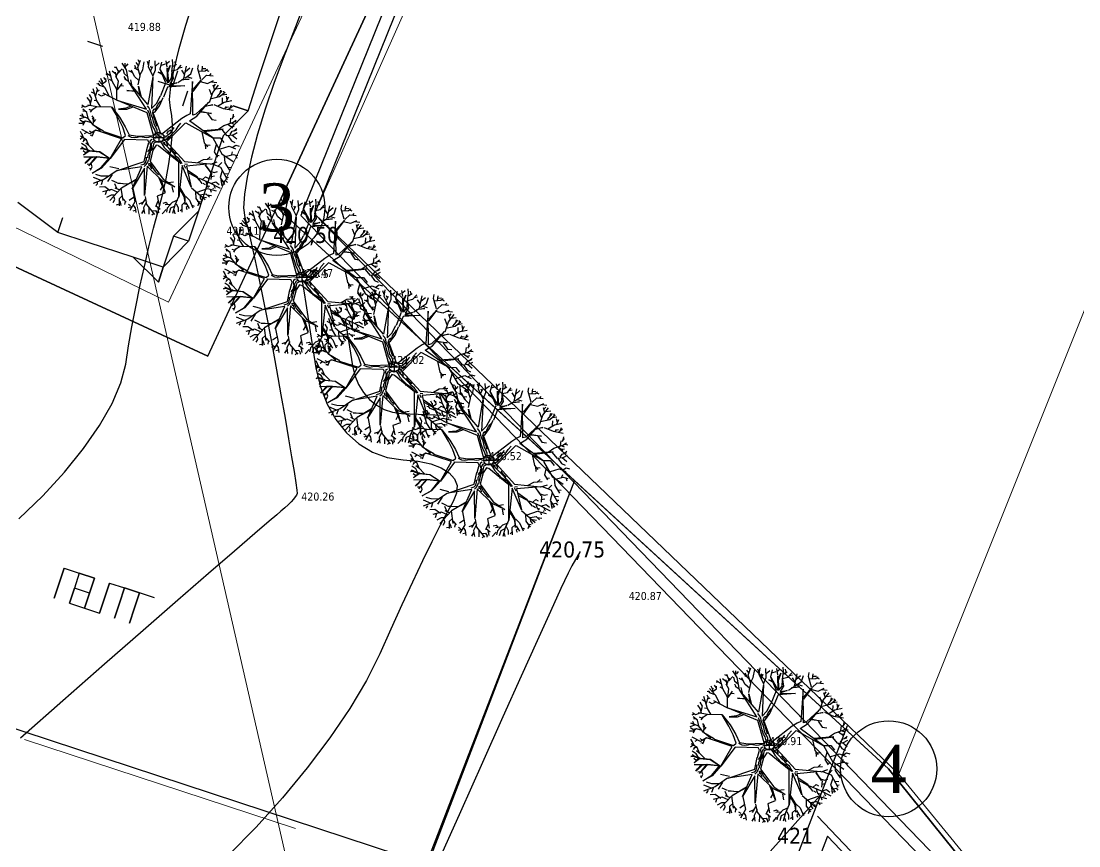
# Model space of a CAD drawing. Header units: metres. Extents: x 2 to 659295185, y -28 to 1124222152.
# Drawn here: x 654639.4 to 654771.5, y 1123515.1 to 1123618.1 of the extents above; entities that cross this region are included whole.
import ezdxf
from ezdxf.enums import TextEntityAlignment as Align

# ---------------------------------------------------------------- set-up
doc = ezdxf.new("R2010")
doc.units = ezdxf.units.M
doc.header["$MEASUREMENT"] = 0
doc.layers.get('0').update_dxf_attribs({"linetype": 'CONTINUOUS'})
for name, color, linetype in [('000PAREDES', 2, 'CONTINUOUS'), ('Arboles', 3, 'CONTINUOUS'), ('Cota', 3, 'CONTINUOUS'), ('CURVAS', 2, 'CONTINUOUS'), ('CVL_CURV_D', 7, 'CONTINUOUS'), ('CVL_CURV_G', 42, 'CONTINUOUS'), ('Estructura', 1, 'CONTINUOUS'), ('MANZANA', 30, 'CONTINUOUS'), ('PARED', 7, 'CONTINUOUS'), ('PUERTA', 3, 'CONTINUOUS'), ('vista1', 3, 'CONTINUOUS')]:
    doc.layers.add(name, color=color, linetype=linetype)
doc.layers.add('acera', color=32, linetype='CONTINUOUS', lineweight=20)
doc.styles.get("Standard").update_dxf_attribs({"font": 'tahoma.ttf'})
doc.styles.add('VERT_CUADRO', font='ROMANTIC')

# ---------------------------------------------------------------- blocks, each defined once
blk = doc.blocks.new('VERT_CUADRO')
blk.add_circle((0, 0), 1)
at = {"style": 'VERT_CUADRO'}
blk.add_attdef('PT', text='', height=1, dxfattribs=at).set_placement((0, 0), align=Align.MIDDLE_CENTER)
blk = doc.blocks.new('A$C469D301D')
for p, q in [((0.618, 2.253), (0.548, 2.319)), ((0.627, 2.18), (0.604, 2.342)), ((0.699, 2.283), (0.644, 2.335)), ((0.723, 2.371), (0.688, 2.393)), ((0.701, 2.233), (0.696, 2.313)), ((0.704, 2.255), (0.754, 2.336)), ((0.741, 2.314), (0.717, 2.394)), ((0.735, 2.294), (0.806, 2.35)), ((0.871, 2.329), (0.817, 2.438)), ((0.83, 2.269), (0.82, 2.342)), ((0.857, 2.363), (0.866, 2.436)), ((0.885, 2.134), (0.871, 2.329)), ((0.872, 2.385), (0.907, 2.417)), ((0.979, 2.208), (0.945, 2.313)), ((1.06, 2.293), (0.996, 2.337)), ((1.024, 2.327), (1.006, 2.38)), ((1.063, 2.376), (1.036, 2.423)), ((1.05, 2.343), (1.105, 2.45)), ((1.072, 2.21), (1.05, 2.343)), ((1.089, 2.418), (1.073, 2.459)), ((1.122, 2.297), (1.16, 2.416)), ((1.222, 2.361), (1.211, 2.418)), ((1.217, 2.33), (1.246, 2.432)), ((1.272, 2.173), (1.217, 2.33)), ((1.246, 2.272), (1.284, 2.327)), ((1.262, 2.305), (1.257, 2.334)), ((1.321, 2.271), (1.332, 2.411)), ((1.331, 2.333), (1.391, 2.37)), ((1.394, 2.274), (1.435, 2.378)), ((1.421, 2.331), (1.486, 2.343)), ((1.507, 2.291), (1.504, 2.387)), ((1.514, 2.352), (1.554, 2.378)), ((1.57, 2.21), (1.603, 2.331)), ((1.603, 2.331), (1.606, 2.398)), ((1.603, 2.294), (1.658, 2.319)), ((1.64, 2.312), (1.639, 2.36)), ((0.421, 2.154), (0.382, 2.171)), ((0.427, 2.136), (0.404, 2.18)), ((0.501, 2.097), (0.422, 2.212)), ((0.472, 2.19), (0.454, 2.246)), ((0.464, 2.155), (0.478, 2.21)), ((0.474, 2.166), (0.531, 2.191)), ((0.529, 2.215), (0.505, 2.254)), ((0.531, 2.191), (0.533, 2.235)), ((0.569, 2.297), (0.539, 2.291)), ((0.624, 2.185), (0.588, 2.211)), ((0.684, 2.04), (0.627, 2.18)), ((0.688, 2.043), (0.723, 2.167)), ((0.723, 2.167), (0.691, 2.248)), ((0.879, 2.144), (0.822, 2.19)), ((0.844, 2.175), (0.823, 2.227)), ((0.877, 2.215), (0.83, 2.269)), ((0.951, 2.277), (0.904, 2.309)), ((0.925, 2.06), (0.916, 2.166)), ((1.045, 2.131), (0.979, 2.208)), ((1.023, 2.071), (1.072, 2.21)), ((1.075, 2.229), (1.122, 2.297)), ((1.264, 2.167), (1.133, 1.748)), ((1.267, 2.169), (1.181, 1.68)), ((1.273, 2.188), (1.321, 2.271)), ((1.358, 2.23), (1.419, 2.182)), ((1.416, 2.196), (1.358, 2.23)), ((1.395, 2.267), (1.483, 2.047)), ((1.455, 2.051), (1.395, 2.267)), ((1.483, 2.047), (1.505, 2.271)), ((1.505, 2.271), (1.494, 2.051)), ((1.556, 2.307), (1.507, 2.209)), ((1.512, 2.24), (1.556, 2.307)), ((1.552, 2.107), (1.572, 2.206)), ((1.572, 2.206), (1.574, 2.1)), ((1.575, 2.222), (1.659, 2.23)), ((1.659, 2.23), (1.726, 2.291)), ((1.688, 2.254), (1.736, 2.259)), ((1.766, 2.135), (1.729, 2.213)), ((1.743, 2.078), (1.809, 2.265)), ((1.783, 2.186), (1.856, 2.233)), ((1.859, 2.137), (1.902, 2.227)), ((1.978, 2.201), (1.997, 2.261)), ((2.005, 2.033), (1.978, 2.201)), ((1.988, 2.164), (2.089, 2.158)), ((2.038, 2.159), (2.056, 2.233)), ((2.053, 2.196), (2.102, 2.193)), ((2.089, 2.158), (2.127, 2.18)), ((2.105, 2.166), (2.141, 2.144)), ((0.276, 1.952), (0.25, 2.017)), ((0.331, 2.02), (0.284, 2.052)), ((0.349, 1.908), (0.316, 2.099)), ((0.34, 1.983), (0.39, 2.088)), ((0.384, 2.08), (0.373, 2.114)), ((0.377, 2.055), (0.413, 2.066)), ((0.433, 1.972), (0.389, 2.002)), ((0.495, 2.101), (0.427, 2.136)), ((0.49, 1.987), (0.433, 1.972)), ((0.555, 1.947), (0.464, 2.011)), ((0.557, 1.949), (0.501, 2.097)), ((0.66, 1.875), (0.684, 2.04)), ((0.692, 2.034), (0.774, 2.126)), ((0.753, 2.094), (0.793, 2.084)), ((0.834, 2.006), (0.945, 1.989)), ((0.947, 1.979), (0.834, 2.006)), ((1.133, 1.748), (0.885, 2.126)), ((1.1, 1.678), (0.886, 2.125)), ((1.023, 2.049), (1.043, 1.881)), ((1.026, 1.915), (1.023, 2.049)), ((1.35, 1.86), (1.455, 2.051)), ((1.494, 2.051), (1.552, 2.107)), ((1.623, 2.027), (1.503, 2.003)), ((1.503, 2.003), (1.744, 1.964)), ((1.574, 2.1), (1.512, 2.027)), ((1.512, 2.027), (1.623, 2.027)), ((1.641, 2.03), (1.743, 2.078)), ((1.825, 2.06), (1.695, 2.058)), ((1.724, 2.064), (1.825, 2.06)), ((1.757, 2.085), (1.859, 2.137)), ((1.869, 2.016), (1.77, 1.521)), ((1.794, 2.103), (1.864, 2.071)), ((1.808, 1.493), (1.869, 2.016)), ((2.007, 2.019), (1.856, 1.861)), ((1.865, 1.892), (2.007, 2.019)), ((1.986, 2), (2.1, 1.957)), ((2.016, 2.025), (2.1, 2.087)), ((2.1, 2.087), (2.199, 2.066)), ((2.1, 1.957), (2.199, 1.988)), ((2.148, 2.077), (2.173, 2.101)), ((0.135, 1.847), (0.095, 1.832)), ((0.152, 1.833), (0.111, 1.871)), ((0.221, 1.849), (0.152, 1.833)), ((0.34, 1.816), (0.2, 1.859)), ((0.239, 1.921), (0.207, 1.975)), ((0.248, 1.844), (0.239, 1.921)), ((0.249, 1.88), (0.276, 1.952)), ((0.271, 1.788), (0.339, 1.82)), ((0.351, 1.909), (0.307, 1.917)), ((0.393, 1.813), (0.349, 1.908)), ((0.659, 1.877), (0.557, 1.949)), ((0.66, 1.877), (1.1, 1.678)), ((1.108, 1.622), (0.66, 1.877)), ((1.266, 1.747), (1.343, 1.856)), ((1.309, 1.706), (1.382, 1.828)), ((1.471, 1.979), (1.387, 1.829)), ((1.744, 1.964), (1.471, 1.979)), ((2.14, 1.764), (2.115, 1.86)), ((2.162, 1.976), (2.244, 1.955)), ((2.162, 1.808), (2.265, 1.91)), ((2.198, 1.839), (2.185, 1.92)), ((2.196, 1.902), (2.223, 1.927)), ((2.216, 1.857), (2.294, 1.859)), ((2.276, 1.785), (2.291, 1.824)), ((0.134, 1.676), (0.041, 1.656)), ((0.181, 1.648), (0.063, 1.71)), ((0.112, 1.684), (0.098, 1.733)), ((0.172, 1.745), (0.115, 1.803)), ((0.149, 1.767), (0.115, 1.776)), ((0.18, 1.653), (0.172, 1.745)), ((0.246, 1.769), (0.211, 1.787)), ((0.229, 1.742), (0.271, 1.788)), ((0.269, 1.642), (0.247, 1.683)), ((0.565, 1.781), (0.34, 1.816)), ((0.567, 1.78), (0.669, 1.607)), ((0.648, 1.591), (0.567, 1.78)), ((0.669, 1.734), (0.799, 1.717)), ((0.785, 1.733), (0.669, 1.734)), ((0.87, 1.756), (0.785, 1.733)), ((0.799, 1.717), (0.902, 1.743)), ((1.139, 1.603), (1.121, 1.663)), ((1.141, 1.7), (1.122, 1.729)), ((1.159, 1.657), (1.141, 1.7)), ((1.16, 1.614), (1.159, 1.657)), ((1.181, 1.68), (1.266, 1.747)), ((1.204, 1.645), (1.221, 1.662)), ((1.221, 1.662), (1.243, 1.672)), ((1.23, 1.623), (1.309, 1.706)), ((1.23, 1.65), (1.254, 1.664)), ((1.254, 1.664), (1.27, 1.701)), ((1.27, 1.701), (1.295, 1.732)), ((1.295, 1.732), (1.323, 1.76)), ((1.323, 1.76), (1.342, 1.78)), ((2.083, 1.665), (1.856, 1.502)), ((1.868, 1.469), (2.083, 1.665)), ((2.091, 1.66), (2.162, 1.808)), ((2.111, 1.715), (2.26, 1.728)), ((2.223, 1.731), (2.312, 1.814)), ((2.26, 1.728), (2.354, 1.787)), ((2.291, 1.624), (2.304, 1.702)), ((2.304, 1.751), (2.375, 1.754)), ((2.336, 1.777), (2.338, 1.806)), ((2.353, 1.633), (2.401, 1.708)), ((2.372, 1.666), (2.368, 1.724)), ((0.079, 1.585), (0.026, 1.592)), ((0.084, 1.61), (0.051, 1.643)), ((0.178, 1.411), (0.059, 1.495)), ((0.14, 1.616), (0.079, 1.585)), ((0.109, 1.598), (0.083, 1.553)), ((0.14, 1.616), (0.084, 1.61)), ((0.226, 1.575), (0.14, 1.616)), ((0.244, 1.544), (0.181, 1.648)), ((0.244, 1.544), (0.269, 1.642)), ((0.246, 1.544), (0.385, 1.436)), ((0.345, 1.437), (0.246, 1.544)), ((0.264, 1.607), (0.249, 1.645)), ((0.261, 1.585), (0.295, 1.62)), ((0.699, 1.446), (0.648, 1.591)), ((0.669, 1.607), (0.739, 1.447)), ((1.16, 1.26), (1.108, 1.622)), ((1.146, 1.531), (1.139, 1.603)), ((1.154, 1.47), (1.146, 1.531)), ((1.168, 1.572), (1.16, 1.614)), ((1.184, 1.522), (1.168, 1.572)), ((1.187, 1.473), (1.184, 1.522)), ((1.191, 1.61), (1.204, 1.645)), ((1.197, 1.561), (1.191, 1.61)), ((1.211, 1.504), (1.197, 1.561)), ((1.199, 1.61), (1.23, 1.623)), ((1.282, 1.259), (1.199, 1.61)), ((1.222, 1.446), (1.211, 1.504)), ((1.713, 1.503), (1.629, 1.463)), ((1.77, 1.521), (1.713, 1.503)), ((1.856, 1.502), (1.808, 1.493)), ((2.1, 1.485), (1.938, 1.523)), ((1.953, 1.532), (2.1, 1.485)), ((2.138, 1.617), (2.016, 1.602)), ((2.029, 1.614), (2.138, 1.617)), ((2.04, 1.493), (2.093, 1.389)), ((2.156, 1.616), (2.29, 1.538)), ((2.21, 1.587), (2.321, 1.634)), ((2.29, 1.538), (2.441, 1.49)), ((2.318, 1.531), (2.347, 1.563)), ((2.321, 1.634), (2.439, 1.644)), ((2.33, 1.548), (2.376, 1.552)), ((2.375, 1.517), (2.439, 1.554)), ((2.403, 1.539), (2.427, 1.578)), ((0.054, 1.366), (0.014, 1.342)), ((0.113, 1.323), (0.027, 1.391)), ((0.053, 1.42), (0.035, 1.466)), ((0.051, 1.299), (0.079, 1.322)), ((0.07, 1.359), (0.054, 1.418)), ((0.108, 1.325), (0.059, 1.323)), ((0.095, 1.423), (0.133, 1.442)), ((0.138, 1.232), (0.113, 1.323)), ((0.211, 1.427), (0.176, 1.449)), ((0.276, 1.452), (0.178, 1.411)), ((0.212, 1.384), (0.178, 1.385)), ((0.241, 1.433), (0.203, 1.366)), ((0.656, 1.27), (0.275, 1.452)), ((0.275, 1.452), (0.345, 1.437)), ((0.385, 1.436), (0.397, 1.417)), ((0.397, 1.417), (0.681, 1.284)), ((0.727, 1.314), (0.699, 1.446)), ((0.739, 1.447), (0.781, 1.318)), ((1.168, 1.396), (1.154, 1.47)), ((1.186, 1.353), (1.168, 1.396)), ((1.198, 1.289), (1.186, 1.353)), ((1.193, 1.421), (1.187, 1.473)), ((1.21, 1.384), (1.193, 1.421)), ((1.206, 1.393), (1.206, 1.393)), ((1.226, 1.331), (1.21, 1.384)), ((1.22, 1.296), (1.226, 1.331)), ((1.232, 1.388), (1.222, 1.446)), ((1.629, 1.463), (1.282, 1.257)), ((1.348, 1.133), (1.681, 1.391)), ((1.466, 1.309), (1.497, 1.338)), ((1.521, 1.299), (1.556, 1.346)), ((1.556, 1.346), (1.607, 1.392)), ((1.686, 1.388), (2.072, 1.104)), ((1.747, 1.414), (1.868, 1.469)), ((2.072, 1.104), (1.747, 1.414)), ((2.093, 1.389), (2.162, 1.372)), ((2.374, 1.299), (2.392, 1.374)), ((2.41, 1.301), (2.471, 1.332)), ((2.411, 1.362), (2.448, 1.401)), ((2.429, 1.385), (2.441, 1.431)), ((0, 1.195), (0.046, 1.203)), ((0.038, 1.192), (0, 1.195)), ((0.045, 1.2), (0.02, 1.217)), ((0.087, 1.227), (0.029, 1.276)), ((0.115, 1.153), (0.038, 1.192)), ((0.071, 1.126), (0.038, 1.157)), ((0.046, 1.203), (0.126, 1.161)), ((0.113, 1.164), (0.087, 1.227)), ((0.135, 1.231), (0.095, 1.273)), ((0.125, 1.166), (0.14, 1.151)), ((0.209, 1.14), (0.138, 1.232)), ((0.444, 0.987), (0.656, 1.27)), ((0.701, 1.254), (0.444, 0.987)), ((0.681, 1.284), (0.727, 1.314)), ((1.059, 1.199), (0.701, 1.254)), ((0.816, 1.271), (0.767, 1.302)), ((0.781, 1.318), (0.878, 1.287)), ((0.858, 1.259), (0.816, 1.271)), ((0.904, 1.261), (0.858, 1.259)), ((0.883, 1.284), (1.16, 1.258)), ((0.934, 1.263), (0.904, 1.261)), ((0.982, 1.255), (0.934, 1.263)), ((1.038, 1.236), (0.982, 1.255)), ((1.029, 1.051), (1.075, 1.159)), ((1.075, 1.236), (1.038, 1.236)), ((1.075, 1.159), (1.061, 1.201)), ((1.107, 1.242), (1.075, 1.236)), ((1.093, 1.153), (1.103, 1.192)), ((1.103, 1.192), (1.131, 1.203)), ((1.146, 1.226), (1.107, 1.242)), ((1.111, 1.13), (1.138, 1.165)), ((1.138, 1.165), (1.181, 1.183)), ((1.19, 1.208), (1.146, 1.226)), ((1.152, 1.141), (1.202, 1.16)), ((1.199, 1.229), (1.198, 1.289)), ((1.27, 1.206), (1.199, 1.229)), ((1.202, 1.16), (1.235, 1.16)), ((1.22, 1.26), (1.22, 1.296)), ((1.248, 1.232), (1.22, 1.26)), ((1.245, 1.162), (1.278, 1.108)), ((1.279, 1.225), (1.248, 1.232)), ((1.286, 1.156), (1.293, 1.171)), ((1.293, 1.171), (1.332, 1.155)), ((1.298, 1.195), (1.333, 1.168)), ((1.317, 1.235), (1.351, 1.215)), ((1.323, 1.206), (1.369, 1.188)), ((1.333, 1.168), (1.365, 1.174)), ((1.351, 1.215), (1.38, 1.237)), ((1.365, 1.174), (1.403, 1.201)), ((1.366, 1.257), (1.399, 1.293)), ((1.369, 1.188), (1.397, 1.22)), ((1.38, 1.237), (1.425, 1.265)), ((1.399, 1.293), (1.443, 1.311)), ((1.403, 1.201), (1.434, 1.23)), ((1.425, 1.265), (1.466, 1.309)), ((1.434, 1.23), (1.469, 1.26)), ((1.469, 1.26), (1.521, 1.299)), ((1.917, 1.218), (1.93, 1.044)), ((2.25, 1.217), (1.938, 1.233)), ((1.953, 1.218), (2.25, 1.217)), ((2.168, 1.222), (2.268, 1.275)), ((2.231, 1.212), (2.291, 1.115)), ((2.268, 1.275), (2.41, 1.301)), ((2.335, 1.285), (2.403, 1.219)), ((2.346, 1.12), (2.386, 1.167)), ((2.386, 1.167), (2.453, 1.177)), ((2.39, 1.241), (2.428, 1.243)), ((2.395, 1.293), (2.43, 1.275)), ((2.413, 1.17), (2.461, 1.2)), ((2.447, 1.313), (2.487, 1.298)), ((0.035, 1.094), (0.115, 1.153)), ((0.13, 1.143), (0.035, 1.094)), ((0.036, 1.063), (0.149, 1.052)), ((0.143, 1.044), (0.036, 1.063)), ((0.077, 0.99), (0.143, 1.044)), ((0.149, 1.037), (0.081, 0.981)), ((0.096, 0.914), (0.23, 1.038)), ((0.238, 1.034), (0.096, 0.914)), ((0.291, 1.107), (0.13, 1.143)), ((0.14, 1.151), (0.295, 1.114)), ((0.149, 1.052), (0.239, 1.044)), ((0.23, 1.038), (0.149, 1.037)), ((0.439, 0.988), (0.238, 1.034)), ((0.239, 1.044), (0.417, 1.001)), ((0.286, 0.863), (0.426, 0.993)), ((0.426, 0.993), (0.291, 1.107)), ((0.295, 1.114), (0.439, 0.988)), ((0.962, 0.872), (1.025, 1.048)), ((1.038, 0.971), (1.069, 1.016)), ((1.04, 1.014), (1.076, 1.051)), ((1.121, 1.033), (1.054, 0.863)), ((1.069, 1.016), (1.1, 1.048)), ((1.072, 0.984), (1.088, 1.023)), ((1.076, 1.051), (1.099, 1.105)), ((1.088, 1.023), (1.117, 1.045)), ((1.099, 1.105), (1.093, 1.153)), ((1.1, 1.048), (1.107, 1.096)), ((1.107, 1.096), (1.111, 1.13)), ((1.117, 1.045), (1.137, 1.098)), ((1.183, 1.103), (1.121, 1.033)), ((1.137, 1.098), (1.152, 1.141)), ((1.213, 1.091), (1.183, 1.103)), ((1.497, 0.794), (1.218, 1.089)), ((1.278, 1.108), (1.302, 1.05)), ((1.309, 1.104), (1.286, 1.156)), ((1.302, 1.05), (1.343, 0.991)), ((1.338, 1.07), (1.309, 1.104)), ((1.325, 1.104), (1.313, 1.135)), ((1.332, 1.155), (1.348, 1.108)), ((1.369, 1.029), (1.338, 1.07)), ((1.348, 1.132), (1.587, 0.792)), ((1.348, 1.108), (1.355, 1.069)), ((1.404, 0.982), (1.369, 1.029)), ((1.432, 0.974), (1.403, 1.025)), ((1.93, 1.044), (1.976, 0.975)), ((1.944, 1.027), (1.939, 0.949)), ((1.962, 1.008), (2.016, 0.996)), ((2.111, 0.991), (2.067, 0.882)), ((2.071, 1.106), (2.187, 1.089)), ((2.079, 1.09), (2.183, 0.839)), ((2.187, 1.089), (2.236, 1.007)), ((2.291, 1.115), (2.392, 1.112)), ((2.309, 1.111), (2.355, 1.022)), ((2.355, 1.022), (2.407, 0.988)), ((2.374, 1.113), (2.441, 1.043)), ((2.392, 1.112), (2.463, 1.137)), ((0.046, 0.959), (0.077, 0.99)), ((0.081, 0.981), (0.046, 0.959)), ((0.075, 0.945), (0.123, 0.942)), ((0.101, 0.871), (0.133, 0.872)), ((0.114, 0.844), (0.146, 0.894)), ((0.134, 0.797), (0.286, 0.863)), ((0.288, 0.854), (0.134, 0.797)), ((0.146, 0.894), (0.139, 0.945)), ((0.44, 0.986), (0.288, 0.854)), ((0.555, 0.808), (0.421, 0.86)), ((0.532, 0.786), (0.962, 0.872)), ((0.905, 0.826), (0.957, 0.833)), ((0.957, 0.833), (0.983, 0.854)), ((0.983, 0.854), (1.001, 0.901)), ((0.989, 0.822), (1.016, 0.857)), ((1.001, 0.901), (1.005, 0.935)), ((1.016, 0.857), (1.03, 0.886)), ((1.027, 0.922), (1.038, 0.971)), ((1.031, 0.793), (1.033, 0.834)), ((1.033, 0.834), (1.058, 0.828)), ((1.041, 0.882), (1.043, 0.905)), ((1.043, 0.905), (1.06, 0.941)), ((1.054, 0.926), (1.054, 0.926)), ((1.054, 0.863), (1.222, 0.561)), ((1.058, 0.828), (1.073, 0.781)), ((1.06, 0.941), (1.072, 0.984)), ((1.342, 0.969), (1.342, 0.969)), ((1.343, 0.991), (1.384, 0.932)), ((1.396, 0.912), (1.367, 0.916)), ((1.384, 0.932), (1.427, 0.897)), ((1.444, 0.93), (1.404, 0.982)), ((1.427, 0.897), (1.462, 0.867)), ((1.472, 0.922), (1.432, 0.974)), ((1.471, 0.889), (1.444, 0.93)), ((1.462, 0.867), (1.507, 0.802)), ((1.505, 0.849), (1.471, 0.889)), ((1.483, 0.955), (1.483, 0.955)), ((1.53, 0.803), (1.505, 0.849)), ((2.067, 0.882), (2.107, 0.795)), ((2.091, 0.831), (2.138, 0.817)), ((2.168, 0.918), (2.309, 0.944)), ((2.183, 0.839), (2.341, 0.696)), ((2.309, 0.944), (2.404, 0.887)), ((2.334, 0.807), (2.351, 0.847)), ((2.354, 0.918), (2.417, 0.944)), ((2.417, 0.944), (2.465, 0.922)), ((0.313, 0.677), (0.127, 0.633)), ((0.256, 0.662), (0.144, 0.727)), ((0.268, 0.733), (0.189, 0.765)), ((0.254, 0.601), (0.285, 0.667)), ((0.379, 0.715), (0.268, 0.733)), ((0.525, 0.785), (0.313, 0.677)), ((0.44, 0.735), (0.355, 0.637)), ((0.914, 0.798), (0.532, 0.786)), ((0.721, 0.476), (0.914, 0.798)), ((0.953, 0.769), (0.721, 0.476)), ((1, 0.796), (0.901, 0.344)), ((0.901, 0.344), (0.953, 0.769)), ((0.954, 0.796), (0.989, 0.822)), ((1.203, 0.537), (1, 0.796)), ((1.054, 0.778), (1.045, 0.809)), ((1.065, 0.737), (1.054, 0.778)), ((1.073, 0.781), (1.091, 0.738)), ((1.091, 0.738), (1.115, 0.696)), ((1.115, 0.696), (1.134, 0.67)), ((1.134, 0.67), (1.156, 0.638)), ((1.428, 0.254), (1.497, 0.794)), ((1.542, 0.737), (1.428, 0.254)), ((1.507, 0.802), (1.527, 0.766)), ((1.548, 0.764), (1.53, 0.803)), ((1.642, 0.382), (1.542, 0.737)), ((1.596, 0.683), (1.576, 0.736)), ((1.586, 0.757), (1.627, 0.748)), ((1.587, 0.792), (1.982, 0.704)), ((1.982, 0.704), (1.608, 0.718)), ((1.608, 0.718), (1.642, 0.382)), ((1.794, 0.75), (1.887, 0.787)), ((1.887, 0.787), (2.02, 0.781)), ((1.901, 0.702), (1.977, 0.564)), ((1.977, 0.564), (1.908, 0.697)), ((1.943, 0.781), (1.992, 0.815)), ((1.988, 0.701), (2.095, 0.721)), ((2.009, 0.702), (2.136, 0.635)), ((2.099, 0.655), (2.161, 0.703)), ((2.213, 0.804), (2.207, 0.692)), ((2.207, 0.692), (2.267, 0.568)), ((2.249, 0.794), (2.355, 0.807)), ((2.355, 0.807), (2.424, 0.779)), ((2.391, 0.794), (2.404, 0.742)), ((0.168, 0.598), (0.194, 0.62)), ((0.194, 0.62), (0.2, 0.638)), ((0.301, 0.558), (0.222, 0.565)), ((0.401, 0.504), (0.258, 0.486)), ((0.297, 0.437), (0.325, 0.498)), ((0.379, 0.487), (0.301, 0.558)), ((0.556, 0.507), (0.351, 0.335)), ((0.488, 0.451), (0.401, 0.504)), ((0.5, 0.595), (0.422, 0.645)), ((0.517, 0.482), (0.459, 0.519)), ((0.488, 0.498), (0.463, 0.588)), ((0.506, 0.588), (0.666, 0.562)), ((0.641, 0.557), (0.506, 0.588)), ((0.558, 0.309), (0.556, 0.507)), ((0.559, 0.512), (0.802, 0.617)), ((0.784, 0.597), (0.559, 0.512)), ((1.224, 0.353), (1.163, 0.585)), ((1.191, 0.552), (1.224, 0.353)), ((1.385, 0.421), (1.203, 0.537)), ((1.222, 0.561), (1.385, 0.421)), ((1.285, 0.499), (1.377, 0.502)), ((1.753, 0.529), (1.618, 0.649)), ((1.621, 0.614), (1.748, 0.521)), ((1.748, 0.521), (1.82, 0.418)), ((1.82, 0.418), (1.753, 0.529)), ((1.779, 0.506), (1.937, 0.415)), ((1.833, 0.481), (1.883, 0.515)), ((1.883, 0.515), (1.92, 0.49)), ((1.982, 0.559), (1.962, 0.464)), ((1.964, 0.594), (2.024, 0.566)), ((1.974, 0.506), (2.025, 0.509)), ((2.024, 0.566), (2.076, 0.571)), ((2.153, 0.58), (2.106, 0.473)), ((2.136, 0.635), (2.215, 0.43)), ((2.179, 0.531), (2.24, 0.515)), ((2.298, 0.604), (2.238, 0.616)), ((0.383, 0.419), (0.31, 0.392)), ((0.44, 0.412), (0.383, 0.419)), ((0.4, 0.301), (0.431, 0.342)), ((0.431, 0.342), (0.429, 0.38)), ((0.499, 0.346), (0.486, 0.236)), ((0.556, 0.386), (0.499, 0.346)), ((0.56, 0.344), (0.602, 0.279)), ((0.741, 0.343), (0.654, 0.301)), ((0.726, 0.47), (0.738, 0.265)), ((0.907, 0.331), (0.913, 0.203)), ((1.219, 0.342), (1.097, 0.312)), ((1.195, 0.454), (1.152, 0.396)), ((1.344, 0.432), (1.35, 0.341)), ((1.458, 0.372), (1.508, 0.25)), ((1.529, 0.254), (1.462, 0.404)), ((1.644, 0.374), (1.832, 0.162)), ((1.83, 0.423), (1.863, 0.394)), ((1.878, 0.447), (1.888, 0.378)), ((1.888, 0.378), (1.93, 0.361)), ((1.896, 0.372), (1.904, 0.345)), ((1.937, 0.415), (2.087, 0.312)), ((1.968, 0.403), (2.033, 0.415)), ((2.012, 0.316), (1.997, 0.359)), ((2.033, 0.415), (2.08, 0.368)), ((2.106, 0.473), (2.161, 0.359)), ((2.12, 0.341), (2.119, 0.439)), ((2.121, 0.372), (2.146, 0.363)), ((2.144, 0.413), (2.187, 0.418)), ((2.187, 0.418), (2.21, 0.385)), ((2.209, 0.462), (2.24, 0.461)), ((0.447, 0.258), (0.481, 0.261)), ((0.514, 0.292), (0.499, 0.324)), ((0.52, 0.238), (0.514, 0.292)), ((0.578, 0.248), (0.592, 0.29)), ((0.678, 0.198), (0.623, 0.188)), ((0.662, 0.212), (0.632, 0.237)), ((0.738, 0.265), (0.644, 0.145)), ((0.734, 0.174), (0.707, 0.225)), ((0.735, 0.097), (0.734, 0.174)), ((0.855, 0.24), (0.793, 0.224)), ((0.902, 0.287), (0.835, 0.21)), ((0.919, 0.243), (0.861, 0.159)), ((0.913, 0.203), (1.018, 0.034)), ((1.104, 0.239), (1.047, 0.147)), ((1.097, 0.312), (1.107, 0.165)), ((1.219, 0.193), (1.17, 0.188)), ((1.241, 0.169), (1.219, 0.193)), ((1.316, 0.183), (1.228, 0.106)), ((1.403, 0.206), (1.316, 0.183)), ((1.426, 0.256), (1.353, 0.137)), ((1.508, 0.25), (1.514, 0.124)), ((1.514, 0.124), (1.529, 0.254)), ((1.537, 0.249), (1.588, 0.184)), ((1.588, 0.184), (1.626, 0.057)), ((1.697, 0.303), (1.688, 0.199)), ((1.688, 0.199), (1.741, 0.1)), ((1.723, 0.294), (1.89, 0.329)), ((1.76, 0.248), (1.855, 0.251)), ((1.763, 0.192), (1.766, 0.235)), ((1.79, 0.144), (1.763, 0.192)), ((1.795, 0.209), (1.855, 0.191)), ((1.855, 0.251), (1.904, 0.193)), ((1.869, 0.233), (1.939, 0.214)), ((1.89, 0.329), (2.019, 0.278)), ((1.931, 0.315), (1.94, 0.267)), ((1.974, 0.312), (1.986, 0.325)), ((0.728, 0.134), (0.687, 0.127)), ((0.821, 0.074), (0.86, 0.12)), ((0.861, 0.159), (0.862, 0.065)), ((0.942, 0.14), (0.929, 0.047)), ((0.976, 0.03), (1.002, 0.048)), ((0.981, 0.095), (1.041, 0.094)), ((1.041, 0.094), (1.065, 0.038)), ((1.058, 0.071), (1.054, 0.027)), ((1.058, 0.163), (1.115, 0.103)), ((1.082, 0.131), (1.084, 0.05)), ((1.207, 0.085), (1.137, 0.026)), ((1.279, 0.155), (1.204, 0.158)), ((1.228, 0.106), (1.207, 0.046)), ((1.253, 0.03), (1.285, 0.103)), ((1.285, 0.103), (1.342, 0.121)), ((1.353, 0.137), (1.299, 0.01)), ((1.334, 0.048), (1.318, 0.06)), ((1.339, 0), (1.334, 0.048)), ((1.374, 0.155), (1.396, 0.092)), ((1.396, 0.092), (1.387, 0.027)), ((1.421, 0.036), (1.452, 0.06)), ((1.458, 0.121), (1.447, 0.013)), ((1.514, 0.163), (1.458, 0.121)), ((1.551, 0.096), (1.522, 0.08)), ((1.522, 0.08), (1.529, 0.046)), ((1.527, 0.148), (1.569, 0.057)), ((1.614, 0.101), (1.649, 0.082)), ((1.707, 0.153), (1.763, 0.135)), ((1.71, 0.08), (1.73, 0.126))]:
    blk.add_line(p, q)
blk = doc.blocks.new('A$C1CDC482B')
at = {"layer": 'PUERTA', "linetype": 'Continuous'}
blk.add_blockref('A$C469D301D', (0, 0, 197.89), dxfattribs=at)
blk = doc.blocks.new('A$C14EB38C1')
at = {"rotation": 1}
blk.add_blockref('A$C1CDC482B', (0.021, -0.023, 593.671), dxfattribs=at)
blk = doc.blocks.new('arbol')
at = {"layer": 'Arboles'}
blk.add_circle((654790.78, 1123791.67), 0.64, dxfattribs=at)
at = {"xscale": 8.000000000032065, "yscale": 8.000000000032065, "zscale": 8.000000000032065, "rotation": 6.294289769575494}
blk.add_blockref('A$C14EB38C1', (654782.03, 1123780.92, -6332.49), dxfattribs=at)
blk = doc.blocks.new('arbol2')
at = {"layer": 'Arboles'}
for p, q in [((654790.78, 1123792.31), (654790.78, 1123791.03)), ((654790.14, 1123791.67), (654791.42, 1123791.67))]:
    blk.add_line(p, q, dxfattribs=at)
blk.add_blockref('arbol', (0, 0), dxfattribs=at)

msp = doc.modelspace()

# ---------------------------------------------------------------- linework, layer by layer
at = {"lineweight": 30}
msp.add_lwpolyline([(654768.0244, 1123803.6642), (654671.2977, 1123594.8224), (654747.7375, 1123524.6779), (654765.3984, 1123502.6864), (654833.6867, 1123428.6518), (654886.8737, 1123376.4179), (654943.8476, 1123320.4418)], dxfattribs=at)
msp.add_lwpolyline([(654768.0244, 1123803.6642), (654671.2977, 1123594.8224), (654747.7375, 1123524.6779), (654765.3984, 1123502.6864), (654833.6867, 1123428.6518), (654886.8737, 1123376.4179), (654943.8476, 1123320.4418)], dxfattribs=at)
msp.add_lwpolyline([(654768.0244, 1123803.6642), (654671.2977, 1123594.8224), (654747.7375, 1123524.6779), (654765.3984, 1123502.6864), (654833.6867, 1123428.6518), (654886.8737, 1123376.4179), (654943.8476, 1123320.4418)], dxfattribs=at)
at = {"flags": 128}
for points in [[(654659.5687, 1123607.4851), (654660.1874, 1123609.3656)], [(654667.7094, 1123606.8907), (654665.8289, 1123607.5094)], [(654667.7094, 1123606.8907), (654665.8289, 1123607.5094)], [(654657.1143, 1123587.3572), (654656.4955, 1123585.4767)], [(654644.7397, 1123549.7472), (654646.6202, 1123549.1285), (654648.5007, 1123548.5098), (654646.6202, 1123549.1285), (654646.0015, 1123547.248)], [(654643.5022, 1123545.9862), (654644.121, 1123547.8667)], [(654649.7625, 1123546.0105), (654650.3812, 1123547.891), (654652.2617, 1123547.2723)], [(654646.0015, 1123547.248), (654645.3827, 1123545.3675)], [(654656.0227, 1123546.0348), (654654.1422, 1123546.6536), (654653.5235, 1123544.7731), (654654.1422, 1123546.6536), (654653.5235, 1123544.7731)], [(654649.7625, 1123546.0105), (654649.1437, 1123544.13)], [(654651.0242, 1123543.5113), (654651.643, 1123545.3918)], [(654647.2632, 1123544.7488), (654649.1437, 1123544.13)]]:
    msp.add_lwpolyline(points, dxfattribs=at)
for points in [[(654667.7094, 1123606.8907), (654665.8289, 1123607.5094)], [(654667.7094, 1123606.8907), (654665.8289, 1123607.5094)], [(654656.4955, 1123585.4767), (654657.1143, 1123587.3572)], [(654656.4955, 1123585.4767), (654657.1143, 1123587.3572)], [(654656.4955, 1123585.4767), (654657.1143, 1123587.3572), (654656.4955, 1123585.4767)], [(654644.121, 1123547.8667), (654644.7397, 1123549.7472)], [(654643.5022, 1123545.9862), (654644.121, 1123547.8667)], [(654647.882, 1123546.6293), (654648.5007, 1123548.5098)], [(654647.882, 1123546.6293), (654648.5007, 1123548.5098)], [(654649.7625, 1123546.0105), (654650.3812, 1123547.891)], [(654645.3827, 1123545.3675), (654647.2632, 1123544.7488), (654647.882, 1123546.6293), (654646.0015, 1123547.248)], [(654645.3827, 1123545.3675), (654646.0015, 1123547.248)], [(654645.3827, 1123545.3675), (654646.0015, 1123547.248)], [(654645.3827, 1123545.3675), (654646.0015, 1123547.248)], [(654647.2632, 1123544.7488), (654647.882, 1123546.6293)], [(654651.643, 1123545.3918), (654652.2617, 1123547.2723)], [(654651.643, 1123545.3918), (654652.2617, 1123547.2723)], [(654654.1422, 1123546.6536), (654652.2617, 1123547.2723)], [(654649.7625, 1123546.0105), (654649.1437, 1123544.13)], [(654649.7625, 1123546.0105), (654649.1437, 1123544.13)], [(654651.0242, 1123543.5113), (654651.643, 1123545.3918)], [(654652.9047, 1123542.8926), (654653.5235, 1123544.7731)]]:
    msp.add_lwpolyline(points, close=True, dxfattribs=at)
at = {"layer": '000PAREDES', "flags": 128}
for points in [[(654671.2977, 1123594.8224), (654768.0244, 1123803.6642)], [(654708.4749, 1123560.707), (654671.2977, 1123594.8224)], [(654742.5625, 1123530.0656), (654642.6363, 1123270.6995)]]:
    msp.add_lwpolyline(points, dxfattribs=at)
at = {"layer": '000PAREDES'}
for points in [[(654708.4749, 1123560.707), (654576.9969, 1123217.1749), (654738.8422, 1123176.4284), (654851.6478, 1123145.5648), (654859.7194, 1123170.0968)], [(654948.3512, 1123120.8818), (654943.1061, 1123127.6342), (654876.2977, 1123171.8224), (654892.1346, 1123244.5281), (654907.4079, 1123241.9804), (654909.2047, 1123255.0016), (654924.7925, 1123251.3936), (654925.6945, 1123255.2906), (654965.9652, 1123245.6902), (654974.916, 1123275.7498), (654971.9299, 1123279.7725), (654974.2977, 1123290.8224), (654943.7736, 1123320.3665), (654886.8737, 1123376.4179), (654833.6867, 1123428.6518), (654765.3984, 1123502.6864), (654747.7375, 1123524.6779), (654708.4749, 1123560.707)]]:
    msp.add_lwpolyline(points, dxfattribs=at)
at = {"layer": 'acera', "flags": 128}
for points in [[(654657.7573, 1123582.9775), (654735.4784, 1123749.5193)], [(654657.7573, 1123582.9775), (654618.2425, 1123602.231)], [(654673.635, 1123517.2204), (654639.786, 1123528.3575)]]:
    msp.add_lwpolyline(points, dxfattribs=at)
at = {"layer": 'CURVAS', "lineweight": 0}
for points in [[(654523, 1123230), (654349, 1123277), (654543, 1123924), (654601, 1123889), (654601, 1123826), (654687, 1123450), (654509, 1123414), (654592, 1123230), (654523, 1123230)], [(654769, 1123803), (654676, 1123594), (654749, 1123524), (654767, 1123502), (654835, 1123428), (654888, 1123376), (654945, 1123320)], [(654847, 1123769), (654749, 1123524), (654767, 1123502), (654835, 1123428), (654888, 1123376), (654945, 1123320)]]:
    msp.add_lwpolyline(points, dxfattribs=at)
at = {"layer": 'CVL_CURV_D', "color": 7, "linetype": 'Continuous'}
for points, elevation in [([(654674.8404, 1123620.5611), (654673.6244, 1123617.3883), (654672.2912, 1123613.9374), (654670.9849, 1123610.4271), (654669.8469, 1123607.082), (654668.8906, 1123603.9569), (654668.1294, 1123601.1069), (654667.5767, 1123598.5868), (654667.2461, 1123596.4516), (654667.151, 1123594.7562), (654667.3048, 1123593.5555), (654667.6262, 1123592.3804), (654668.0181, 1123590.7593), (654668.4697, 1123588.7433), (654668.9705, 1123586.3838), (654669.5098, 1123583.732), (654670.0769, 1123580.8392), (654670.6613, 1123577.7567), (654671.2522, 1123574.5356), (654671.8173, 1123571.3812), (654672.3265, 1123568.4921), (654672.773, 1123565.91), (654673.1498, 1123563.6767), (654673.45, 1123561.8338), (654673.6666, 1123560.423), (654673.7928, 1123559.486), (654673.8216, 1123559.0646), (654673.7548, 1123558.884), (654673.6035, 1123558.6464), (654673.3744, 1123558.359), (654673.0743, 1123558.0289), (654672.7101, 1123557.6632), (654672.2884, 1123557.269), (654671.8162, 1123556.8535), (654671.3001, 1123556.4237), (654670.3292, 1123555.6075), (654668.536, 1123554.0696), (654665.9926, 1123551.8727), (654662.7711, 1123549.0793), (654658.9436, 1123545.7521), (654654.5822, 1123541.9538), (654649.7591, 1123537.7468), (654644.5463, 1123533.1938), (654639.2593, 1123528.4975)], 420.25), ([(654679.8371, 1123580.7927), (654680.7545, 1123575.0394), (654681.0471, 1123573.8135), (654681.5081, 1123572.6924), (654682.1208, 1123571.692), (654682.8689, 1123570.8286), (654683.7358, 1123570.1183), (654684.7049, 1123569.5771), (654685.7598, 1123569.2211), (654686.8839, 1123569.0664), (654692.096, 1123568.8467)], 420.75), ([(654709.2075, 1123551.825), (654708.1526, 1123550.0387), (654707.6872, 1123549.1161), (654706.7832, 1123547.1942), (654705.4778, 1123544.3557), (654703.8086, 1123540.6834), (654701.813, 1123536.2601), (654699.5287, 1123531.1687), (654696.993, 1123525.492), (654694.2434, 1123519.3127), (654691.4498, 1123513.111)], 420.75)]:
    msp.add_lwpolyline(points, dxfattribs=dict(at, elevation=elevation))
at = {"layer": 'CVL_CURV_G', "color": 42, "linetype": 'Continuous'}
for points, elevation in [([(654639.079, 1123555.8923), (654642.0725, 1123558.794), (654644.7779, 1123561.749), (654647.1504, 1123564.6976), (654649.1454, 1123567.5803), (654650.7183, 1123570.3372), (654651.8243, 1123572.9089), (654652.4188, 1123575.2356), (654652.7784, 1123577.5059), (654653.2025, 1123579.9136), (654653.68, 1123582.4072), (654654.2, 1123584.9352), (654654.7516, 1123587.446), (654655.3237, 1123589.8882), (654655.9054, 1123592.21), (654656.4858, 1123594.3601), (654657.0182, 1123596.3924), (654657.4608, 1123598.3724), (654657.8094, 1123600.2654), (654658.06, 1123602.0368), (654658.2085, 1123603.6519), (654658.2507, 1123605.0762), (654658.1827, 1123606.2748), (654658.0003, 1123607.2133), (654657.8953, 1123608.3037), (654658.0519, 1123609.9434), (654658.455, 1123612.0761), (654659.0894, 1123614.6453), (654659.9398, 1123617.5945), (654660.9912, 1123620.8673)], 420), ([(654674.7064, 1123586.6975), (654674.5719, 1123586.4415), (654674.5431, 1123586.3855), (654674.5165, 1123586.3312), (654674.4924, 1123586.2796), (654674.4713, 1123586.2317), (654674.4535, 1123586.1884), (654674.4395, 1123586.1506), (654674.4297, 1123586.1193), (654674.4244, 1123586.0953), (654674.4154, 1123585.9463), (654674.4495, 1123585.7252), (654674.5469, 1123585.108), (654674.7027, 1123584.1249), (654674.9123, 1123582.8059), (654675.1707, 1123581.1812), (654675.4732, 1123579.2809), (654675.815, 1123577.1351), (654676.1914, 1123574.7739), (654676.7385, 1123572.4067), (654677.5762, 1123570.2431), (654678.6753, 1123568.3144), (654680.0063, 1123566.6514), (654681.54, 1123565.2852), (654683.2472, 1123564.2467), (654685.0984, 1123563.5669), (654687.0644, 1123563.2768), (654688.9439, 1123563.1052), (654690.544, 1123562.7696), (654691.8477, 1123562.2839), (654692.8383, 1123561.6621), (654693.4987, 1123560.9181), (654693.8122, 1123560.0659), (654693.7617, 1123559.1196), (654693.3306, 1123558.093), (654692.6096, 1123556.8059), (654691.7177, 1123555.1029), (654690.6795, 1123553.0354), (654689.5198, 1123550.6548), (654688.2633, 1123548.0124), (654686.9346, 1123545.1596), (654685.5586, 1123542.1479), (654684.1599, 1123539.0286), (654682.5124, 1123535.7341), (654680.4139, 1123532.2137), (654677.9247, 1123528.544), (654675.1054, 1123524.8014), (654672.0163, 1123521.0625), (654668.7179, 1123517.4038), (654665.2707, 1123513.9019)], 420.5), ([(654685.2764, 1123575.5631), (654685.3283, 1123575.2375), (654685.3448, 1123575.1681), (654685.3709, 1123575.1046), (654685.4056, 1123575.048), (654685.448, 1123574.9991), (654685.497, 1123574.9589), (654685.5519, 1123574.9283), (654685.6116, 1123574.9081), (654685.6752, 1123574.8994), (654685.9702, 1123574.8869)], 421), ([(654732.5659, 1123513.9315), (654733.9704, 1123515.5147), (654739.1959, 1123521.3331)], 421)]:
    msp.add_lwpolyline(points, dxfattribs=dict(at, elevation=elevation))
at = {"layer": 'Estructura', "flags": 128}
for points in [[(654647.6427, 1123615.5772), (654649.5232, 1123614.9585)], [(654656.4264, 1123610.6031), (654658.3069, 1123609.9844), (654658.9257, 1123611.8649)], [(654665.8289, 1123607.5094), (654667.7094, 1123606.8907)], [(654665.8289, 1123607.5094), (654667.7094, 1123606.8907)], [(654643.9508, 1123591.6883), (654644.5695, 1123593.5688)]]:
    msp.add_lwpolyline(points, dxfattribs=at)
at = {"layer": 'Estructura'}
msp.add_lwpolyline([(654660.2604, 1123590.585), (654658.3799, 1123591.2037)], dxfattribs=at)
at = {"layer": 'Estructura', "flags": 128}
msp.add_lwpolyline([(654656.4955, 1123585.4767), (654657.1143, 1123587.3572)], close=True, dxfattribs=at)
at = {"layer": 'MANZANA', "lineweight": -3}
for points in [[(654685.2977, 1123825.8224), (654754.2977, 1123791.8224), (654674.2977, 1123593.8224), (654878.2977, 1123382.8224), (654759.2977, 1123163.8224), (654521.2977, 1123229.8224), (654590.2977, 1123413.8224), (654507.2977, 1123449.8224), (654685.2977, 1123825.8224)], [(654687, 1123826), (654756, 1123792), (654676, 1123594), (654880, 1123383), (654761, 1123164), (654523, 1123230), (654592, 1123414), (654509, 1123450), (654687, 1123826)]]:
    msp.add_lwpolyline(points, dxfattribs=at)
at = {"layer": 'PARED', "flags": 128}
for points in [[(654670.1843, 1123614.4127), (654672.0405, 1123620.0542)], [(654670.1843, 1123614.4127), (654672.0405, 1123620.0542)], [(654668.9469, 1123610.6517), (654670.1843, 1123614.4127)], [(654668.9469, 1123610.6517), (654670.1843, 1123614.4127)], [(654667.7094, 1123606.8907), (654668.9469, 1123610.6517)], [(654667.7094, 1123606.8907), (654668.9469, 1123610.6517)], [(654667.7094, 1123606.8907), (654664.5915, 1123603.7485)], [(654667.7094, 1123606.8907), (654664.5915, 1123603.7485)], [(654662.6954, 1123576.2493), (654600.9777, 1123604.8343)], [(654664.5915, 1123603.7485), (654662.7353, 1123598.107)], [(654664.5915, 1123603.7485), (654662.7353, 1123598.107)], [(654662.7353, 1123598.107), (654661.4978, 1123594.346)], [(654662.7353, 1123598.107), (654661.4978, 1123594.346)], [(654643.9508, 1123591.6883), (654638.928, 1123595.425)], [(654643.9508, 1123591.6883), (654638.928, 1123595.425)], [(654661.4978, 1123594.346), (654658.3799, 1123591.2037)], [(654661.4978, 1123594.346), (654660.2604, 1123590.585)], [(654647.7118, 1123590.4509), (654643.9508, 1123591.6883)], [(654647.7118, 1123590.4509), (654643.9508, 1123591.6883)], [(654653.3533, 1123588.5947), (654647.7118, 1123590.4509)], [(654653.3533, 1123588.5947), (654647.7118, 1123590.4509)], [(654658.3799, 1123591.2037), (654657.1143, 1123587.3572)], [(654660.2604, 1123590.585), (654657.1143, 1123587.3572)], [(654657.1143, 1123587.3572), (654653.3533, 1123588.5947)], [(654656.4955, 1123585.4767), (654653.3533, 1123588.5947)]]:
    msp.add_lwpolyline(points, dxfattribs=at)
at = {"layer": 'PARED'}
msp.add_lwpolyline([(654600.9777, 1123604.8343), (654662.6954, 1123576.2493), (654671.2977, 1123594.8224), (654708.4749, 1123560.707), (654689.9743, 1123512.758), (654572.5224, 1123551.4025)], close=True, dxfattribs=at)
at = {"layer": 'vista1', "flags": 128}
for points in [[(654738.8501, 1123518.7826), (654912.3715, 1123336.4559)], [(654740.1119, 1123516.2834), (654650.1096, 1123280.745)], [(654740.1119, 1123516.2834), (654910.491, 1123337.0746)]]:
    msp.add_lwpolyline(points, dxfattribs=at)

# ---------------------------------------------------------------- block references
at = {"color": 2, "xscale": 6, "yscale": 6, "zscale": 6}
for p, values in [((654671.2977, 1123594.8224), {'PT': '3'}), ((654747.7375, 1123524.6779), {'PT': '4'})]:
    msp.add_blockref('VERT_CUADRO', p, dxfattribs=at).add_auto_attribs(values)
at = {"layer": 'Arboles'}
for p in [(-134.2428, -188.1133), (-116.3531, -205.5753, 420.5), (-104.8072, -216.7837, 421), (-92.9968, -228.4293), (-57.9638, -264.0223)]:
    msp.add_blockref('arbol2', p, dxfattribs=at)

# ---------------------------------------------------------------- texts
at = {"layer": 'Cota'}
for s, height, p in [('419.88', 1, (654652.6817, 1123616.8624)), ('420.11', 1, (654664.9997, 1123591.3894)), ('420,50', 2, (654670.8122, 1123590.3768)), ('420.47', 1, (654674.1947, 1123586.1034)), ('420.5', 1, (654674.4197, 1123586.0014)), ('421.02', 1, (654685.6027, 1123575.2494)), ('420.52', 1, (654697.7807, 1123563.2414)), ('420.26', 1, (654674.3587, 1123558.1924)), ('420,75', 2, (654704.0654, 1123551.0859)), ('420.87', 1, (654715.2657, 1123545.7724)), ('420.91', 1, (654732.8137, 1123527.6484)), ('421', 2, (654733.7953, 1123515.3214))]:
    msp.add_text(s, height=height, dxfattribs=at).set_placement(p)

doc.saveas('drawing.dxf')
